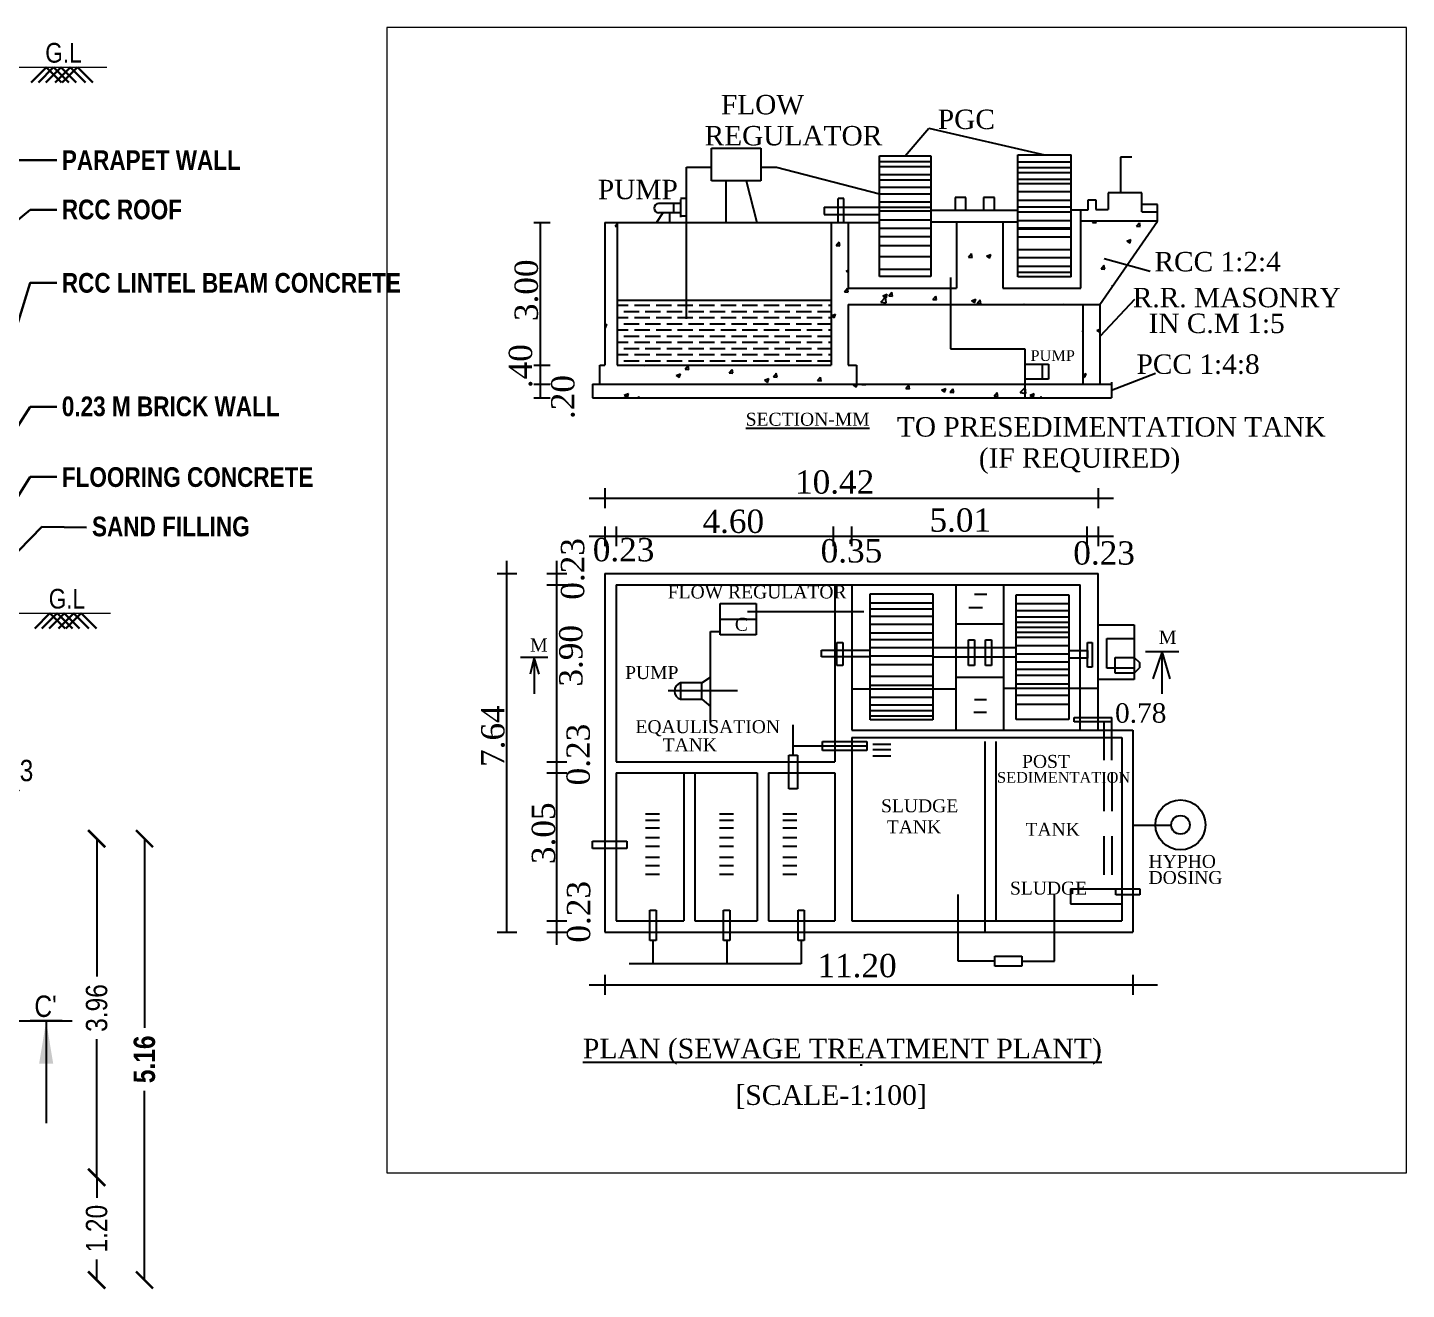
# Model space of a CAD drawing. Header units: metres. Extents: x -488 to 4759, y 38 to 2071.
# Drawn here: x 3027.85 to 3043.97, y 39.83 to 54.59 of the extents above; entities that cross this region are included whole.
import ezdxf
from ezdxf.lldxf.tags import DXFTag

# ---------------------------------------------------------------- set-up
doc = ezdxf.new("R2010")
doc.units = ezdxf.units.M
doc.header["$MEASUREMENT"] = 0
doc.layers.add('0 @ 1', color=7, linetype='Continuous')
doc.styles.add('1', font='times.ttf', dxfattribs={"height": 6})
doc.styles.add('2', font='swissc.ttf', dxfattribs={"height": 0.23})
doc.styles.add('CODE', font='swissc.ttf', dxfattribs={"height": 0.25})
doc.styles.add('sunahari', font='swisscb.ttf', dxfattribs={"height": 0.4})
tags = doc.linetypes.add('00$1$HIDDEN', pattern=[0.375, 0.25, -0.125]).pattern_tags.tags
tags[6:7] = [DXFTag(74, 4), DXFTag(75, 0), DXFTag(340, '0'), DXFTag(46, 1.0), DXFTag(50, 0.0), DXFTag(44, 0.0), DXFTag(45, 0.0)]
tags[4:5] = [DXFTag(74, 4), DXFTag(75, 0), DXFTag(340, '0'), DXFTag(46, 1.0), DXFTag(50, 0.0), DXFTag(44, 0.0), DXFTag(45, 0.0)]
doc.linetypes.add('ZIGZAG', pattern='A,0.0001,-0.2,[131,ltypeshp.shx,S=0.2,R=0,X=-0.2,Y=0],-0.4,[131,ltypeshp.shx,S=0.2,R=180,X=0.2,Y=0],-0.2', length=0.8001)
doc.dimstyles.new('OUTER', dxfattribs={"dimscale": 0, "dimtxt": 0.3, "dimasz": 0.18, "dimexe": 0.18, "dimexo": 0.0625, "dimgap": 0.09, "dimtad": 0, "dimzin": 0, "dimdsep": 46, "dimtxsty": 'CODE', "dimcen": 0.09, "dimse1": 1, "dimse2": 1, "dimclrd": 8, "dimclrt": 1, "dimadec": 0, "dimazin": 0, "dimtfac": 1, "dimtofl": 0, "dimtmove": 0, "dimatfit": 3, "dimfxl": 0, "dimtolj": 1, "dimtzin": 0, "dimarcsym": 0})

# ---------------------------------------------------------------- blocks, each defined once
blk = doc.blocks.new('_ArchTick')
at = {"const_width": 0.15}
blk.add_lwpolyline([(-0.5, -0.5), (0.5, 0.5)], dxfattribs=at)
blk = doc.blocks.new('*D325')
at = {"color": 0, "lineweight": -2}
blk.add_line((3027.422, 45.576), (3027.652, 45.576), dxfattribs=at)
at = {"layer": 'Defpoints', "color": 0, "lineweight": -2}
for p in [(3027.652, 45.576), (3027.422, 44.501), (3027.652, 44.492)]:
    blk.add_point(p, dxfattribs=at)
at = {"color": 0, "lineweight": -2, "xscale": 0.2, "yscale": 0.2, "zscale": 0.2, "rotation": 180}
blk.add_blockref('_ArchTick', (3027.422, 45.576), dxfattribs=at)
at = {"color": 0, "lineweight": -2, "xscale": 0.2, "yscale": 0.2, "zscale": 0.2}
blk.add_blockref('_ArchTick', (3027.652, 45.576), dxfattribs=at)
at = {"color": 0, "lineweight": -2, "insert": (3027.64, 45.898), "char_height": 0.25, "attachment_point": 5, "style": 'CODE'}
blk.add_mtext('\\A1;0.23', dxfattribs=at)
blk = doc.blocks.new('*D317')
at = {"color": 0, "lineweight": -2}
for p, q in [((3028.66, 45.103), (3028.66, 43.49)), ((3028.66, 41.143), (3028.66, 42.757))]:
    blk.add_line(p, q, dxfattribs=at)
at = {"layer": 'Defpoints', "color": 0, "lineweight": -2}
for p in [(3026.893, 45.103), (3026.893, 41.143), (3028.66, 41.143)]:
    blk.add_point(p, dxfattribs=at)
at = {"color": 0, "lineweight": -2, "xscale": 0.2, "yscale": 0.2, "zscale": 0.2}
for p, rotation in [((3028.66, 45.103), 90), ((3028.66, 41.143), 270)]:
    blk.add_blockref('_ArchTick', p, dxfattribs=dict(at, rotation=rotation))
at = {"color": 0, "lineweight": -2, "insert": (3028.66, 43.123), "char_height": 0.25, "attachment_point": 5, "rotation": 90, "style": 'CODE'}
blk.add_mtext('\\A1;3.96', dxfattribs=at)
blk = doc.blocks.new('*D316')
at = {"color": 0, "lineweight": -2}
for p, q in [((3028.66, 41.143), (3028.66, 40.903)), ((3028.66, 39.943), (3028.66, 40.184))]:
    blk.add_line(p, q, dxfattribs=at)
at = {"layer": 'Defpoints', "color": 0, "lineweight": -2}
for p in [(3026.893, 41.143), (3025.932, 39.943), (3028.66, 39.943)]:
    blk.add_point(p, dxfattribs=at)
at = {"color": 0, "lineweight": -2, "xscale": 0.2, "yscale": 0.2, "zscale": 0.2}
for p, rotation in [((3028.66, 41.143), 90), ((3028.66, 39.943), 270)]:
    blk.add_blockref('_ArchTick', p, dxfattribs=dict(at, rotation=rotation))
at = {"color": 0, "lineweight": -2, "insert": (3028.66, 40.543), "char_height": 0.25, "attachment_point": 5, "rotation": 90, "style": 'CODE'}
blk.add_mtext('\\A1;1.20', dxfattribs=at)
blk = doc.blocks.new('*D315')
at = {"color": 0, "lineweight": -2}
for p, q in [((3029.219, 45.103), (3029.219, 42.891)), ((3029.219, 39.943), (3029.219, 42.156))]:
    blk.add_line(p, q, dxfattribs=at)
at = {"layer": 'Defpoints', "color": 0, "lineweight": -2}
for p in [(3026.29, 45.103), (3026.29, 39.943), (3029.219, 39.943)]:
    blk.add_point(p, dxfattribs=at)
at = {"color": 0, "lineweight": -2, "xscale": 0.2, "yscale": 0.2, "zscale": 0.2}
for p, rotation in [((3029.219, 45.103), 90), ((3029.219, 39.943), 270)]:
    blk.add_blockref('_ArchTick', p, dxfattribs=dict(at, rotation=rotation))
at = {"color": 0, "lineweight": -2, "insert": (3029.219, 42.523), "char_height": 0.25, "attachment_point": 5, "rotation": 90, "style": 'CODE'}
blk.add_mtext('\\A1;{\\fSwis721 Cn BT|b1|i0|c0|p34;5.16}', dxfattribs=at)

msp = doc.modelspace()

# ---------------------------------------------------------------- linework, layer by layer
at = {"lineweight": 9}
for p, q in [((3012.24141, 54.12364), (3028.77956, 54.12364)), ((3011.04572, 47.74095), (3028.82024, 47.74095))]:
    msp.add_line(p, q, dxfattribs=at)
at = {"lineweight": 30, "ltscale": 0.8}
for p, q in [((3028.07343, 54.12364, 0.16795), (3027.89436, 53.9438, 0.16795)), ((3028.15674, 54.12364, 0.16795), (3027.97767, 53.9438, 0.16795)), ((3028.24353, 54.12364, 0.16795), (3028.06446, 53.9438, 0.16795)), ((3028.06996, 54.12364, 0.16795), (3028.24903, 53.9438, 0.16795)), ((3028.15674, 54.12364, 0.16795), (3028.33582, 53.9438, 0.16795)), ((3028.35367, 54.12364, 0.16795), (3028.17459, 53.9438, 0.16795)), ((3028.24006, 54.12364, 0.16795), (3028.41913, 53.9438, 0.16795)), ((3028.43698, 54.12364, 0.16795), (3028.25791, 53.9438, 0.16795)), ((3028.35019, 54.12364, 0.16795), (3028.52927, 53.9438, 0.16795)), ((3028.43698, 54.12364, 0.16795), (3028.61605, 53.9438, 0.16795)), ((3028.11391, 47.74095, 0.16795), (3027.93483, 47.56111, 0.16795)), ((3028.19722, 47.74095, 0.16795), (3028.01815, 47.56111, 0.16795)), ((3028.28401, 47.74095, 0.16795), (3028.10493, 47.56111, 0.16795)), ((3028.11043, 47.74095, 0.16795), (3028.28951, 47.56111, 0.16795)), ((3028.19722, 47.74095, 0.16795), (3028.37629, 47.56111, 0.16795)), ((3028.39414, 47.74095, 0.16795), (3028.21507, 47.56111, 0.16795)), ((3028.28053, 47.74095, 0.16795), (3028.45961, 47.56111, 0.16795)), ((3028.47746, 47.74095, 0.16795), (3028.29838, 47.56111, 0.16795)), ((3028.39067, 47.74095, 0.16795), (3028.56974, 47.56111, 0.16795)), ((3028.47746, 47.74095, 0.16795), (3028.65653, 47.56111, 0.16795))]:
    msp.add_line(p, q, dxfattribs=at)
for p, q in [((3038.11253, 53.08572), (3038.39026, 53.4091)), ((3038.39026, 53.4091), (3039.74276, 53.09709)), ((3035.84951, 53.17485), (3036.42421, 53.17485)), ((3035.84951, 52.79219), (3035.84951, 53.17485)), ((3036.42421, 53.17485), (3036.42421, 52.79219)), ((3037.81194, 53.08572), (3038.41313, 53.08572)), ((3037.81194, 51.6761), (3037.81194, 53.08572)), ((3038.41313, 53.08572), (3038.41313, 51.6761)), ((3039.43094, 53.09709), (3040.05458, 53.09709)), ((3039.43094, 51.67171), (3039.43094, 53.09709)), ((3040.05458, 51.67171), (3040.05458, 53.09709)), ((3035.55599, 51.17912), (3035.55599, 52.95427)), ((3035.55599, 52.95427), (3035.84951, 52.95427)), ((3036.42421, 52.95427), (3036.60857, 52.95427)), ((3036.60857, 52.95427), (3037.81194, 52.64151)), ((3037.81194, 53.02049), (3038.41313, 53.02049)), ((3037.81194, 52.96007), (3038.41313, 52.96007)), ((3039.43094, 53.01507), (3040.05458, 53.01507)), ((3039.43094, 52.95061), (3040.05458, 52.95061)), ((3039.43094, 52.89111), (3040.05458, 52.89111)), ((3036.42421, 52.79219), (3035.84951, 52.79219)), ((3036.01809, 52.79219), (3036.01809, 52.30808)), ((3036.25563, 52.79219), (3036.37823, 52.30808)), ((3037.81194, 52.8667), (3038.41313, 52.8667)), ((3037.81194, 52.80628), (3038.41313, 52.80628)), ((3039.43094, 52.81178), (3040.05458, 52.81178)), ((3039.43094, 52.7622), (3040.05458, 52.7622)), ((3035.55599, 52.58597), (3035.48677, 52.58597)), ((3035.48677, 52.57402), (3035.48677, 52.37078)), ((3037.33025, 52.30808), (3037.33025, 52.58906)), ((3037.39644, 52.58906), (3037.33025, 52.58906)), ((3037.39644, 52.30808), (3037.39644, 52.58906)), ((3037.81194, 52.7184), (3038.41313, 52.7184)), ((3037.81194, 52.64151), (3038.41313, 52.64151)), ((3038.82283, 52.59875), (3038.697, 52.59875)), ((3038.697, 52.59875), (3038.697, 52.44673)), ((3038.82283, 52.44673), (3038.82283, 52.59875)), ((3039.15628, 52.59875), (3039.03045, 52.59875)), ((3039.03045, 52.59875), (3039.03045, 52.44673)), ((3039.15628, 52.44673), (3039.15628, 52.59875)), ((3039.43094, 52.66799), (3040.05458, 52.66799)), ((3039.43094, 52.56882), (3040.05458, 52.56882)), ((3040.25459, 52.45364), (3040.25459, 52.5727)), ((3040.25459, 52.5727), (3040.34201, 52.5727)), ((3040.34201, 52.5727), (3040.34201, 52.45761)), ((3040.88056, 52.65229), (3040.48692, 52.65229)), ((3040.48692, 52.65229), (3040.48692, 52.45761)), ((3040.88056, 52.4305), (3040.88056, 52.65229)), ((3035.27806, 52.42065), (3035.20645, 52.30808)), ((3035.48677, 52.52814), (3035.23052, 52.52814)), ((3035.48677, 52.42065), (3035.23052, 52.42065)), ((3035.35865, 52.42065), (3035.35865, 52.30808)), ((3035.40348, 52.52814), (3035.40348, 52.42065)), ((3037.16646, 52.48624), (3037.81194, 52.48624)), ((3037.16646, 52.48624), (3037.16646, 52.39901)), ((3037.81194, 52.54849), (3038.41313, 52.54849)), ((3037.81194, 52.48772), (3038.41313, 52.48772)), ((3037.81194, 52.44474), (3038.41313, 52.44474)), ((3039.43094, 52.44673), (3038.41313, 52.44673)), ((3039.43094, 52.48949), (3040.05458, 52.48949)), ((3039.43094, 52.42999), (3040.05458, 52.42999)), ((3040.05458, 52.45364), (3040.25459, 52.45364)), ((3040.16624, 51.53919), (3040.16624, 52.45364)), ((3040.34201, 52.45761), (3040.48692, 52.45761)), ((3041.06277, 52.51708), (3040.88056, 52.51708)), ((3040.88056, 52.4305), (3041.06277, 52.4305)), ((3041.06277, 52.32254), (3041.06277, 52.51708)), ((3033.7702, 52.30808), (3033.96388, 52.30808)), ((3033.84366, 52.30808), (3033.84366, 50.25615)), ((3034.6019, 52.30808), (3037.81194, 52.30808)), ((3034.6019, 52.30808), (3034.6019, 50.63803)), ((3034.72324, 52.26331), (3034.74743, 52.2612)), ((3034.72348, 52.26333), (3034.74743, 52.29186)), ((3034.74743, 52.30808), (3034.74743, 50.63803)), ((3035.48677, 52.38273), (3035.55599, 52.38273)), ((3037.16646, 52.39901), (3037.81194, 52.39901)), ((3037.24991, 52.30808), (3037.24991, 50.63803)), ((3037.44829, 52.30808), (3037.44829, 51.53919)), ((3037.81194, 52.33942), (3038.41313, 52.33942)), ((3037.81194, 52.24055), (3038.41313, 52.24055)), ((3038.41313, 52.31604), (3039.43094, 52.31604)), ((3038.71549, 52.31604), (3038.71549, 51.53919)), ((3039.25431, 52.31604), (3039.25431, 51.53919)), ((3039.43094, 52.33082), (3040.05458, 52.33082)), ((3039.43094, 52.24341), (3040.05458, 52.24341)), ((3041.06277, 52.32254), (3040.16624, 52.32254)), ((3040.30369, 52.30789), (3040.34672, 52.30412)), ((3040.30395, 52.30791), (3040.31623, 52.32254)), ((3040.34691, 52.30334), (3040.34337, 52.32254)), ((3040.39068, 51.34686), (3041.06277, 52.32254)), ((3040.82009, 52.26271), (3040.86312, 52.25895)), ((3040.82035, 52.26273), (3040.85506, 52.30409)), ((3040.86331, 52.25816), (3040.85498, 52.30329)), ((3037.30547, 52.03744), (3037.34018, 52.0788)), ((3037.34844, 52.03289), (3037.34011, 52.07802)), ((3037.81194, 52.14169), (3038.41313, 52.14169)), ((3039.43094, 52.23166), (3040.05458, 52.23166)), ((3039.43094, 52.14003), (3040.05458, 52.14003)), ((3040.70359, 52.08746), (3040.7394, 52.0633)), ((3040.70365, 52.08751), (3040.75406, 52.10686)), ((3040.73943, 52.06335), (3040.75403, 52.10686)), ((3037.30521, 52.03742), (3037.34825, 52.03365)), ((3037.81194, 52.03733), (3038.41313, 52.03733)), ((3038.85466, 51.9019), (3038.88937, 51.94326)), ((3038.89762, 51.89734), (3038.8893, 51.94247)), ((3039.06406, 51.91296), (3039.11447, 51.93231)), ((3039.09984, 51.88881), (3039.11444, 51.93231)), ((3039.43094, 51.99212), (3040.05458, 51.99212)), ((3037.81194, 51.911), (3038.41313, 51.911)), ((3037.81194, 51.76271), (3038.41313, 51.76271)), ((3038.8544, 51.90188), (3038.89743, 51.89812)), ((3039.064, 51.91291), (3039.09981, 51.88875)), ((3039.43094, 51.89787), (3040.05458, 51.89787)), ((3039.43094, 51.79649), (3040.05458, 51.79649)), ((3040.40358, 51.76635), (3040.44662, 51.76258)), ((3040.40385, 51.76636), (3040.43856, 51.80773)), ((3040.4468, 51.76179), (3040.43848, 51.80692)), ((3040.43931, 51.88693), (3040.97863, 51.73945)), ((3037.42441, 51.73836), (3037.44829, 51.72225)), ((3037.42447, 51.73842), (3037.44829, 51.74756)), ((3038.41313, 51.6761), (3037.81194, 51.6761)), ((3038.64349, 51.66267), (3038.64349, 50.82972)), ((3039.43094, 51.72493), (3040.05458, 51.72493)), ((3040.05458, 51.67171), (3039.43094, 51.67171)), ((3037.40511, 51.49587), (3037.44814, 51.49211)), ((3037.40536, 51.49589), (3037.44007, 51.53726)), ((3037.44833, 51.49134), (3037.44, 51.53647)), ((3037.44829, 51.53919), (3038.71549, 51.53919)), ((3037.8272, 51.3772), (3037.88328, 51.43564)), ((3037.85415, 51.4485), (3037.88997, 51.42434)), ((3037.85422, 51.44855), (3037.90463, 51.4679)), ((3037.89126, 51.36718), (3037.88331, 51.43555)), ((3037.89, 51.42439), (3037.90459, 51.4679)), ((3037.9215, 51.4507), (3037.96454, 51.44693)), ((3037.92176, 51.45071), (3037.95647, 51.49208)), ((3037.96472, 51.44616), (3037.9564, 51.49129)), ((3038.43816, 51.40553), (3038.47287, 51.4469)), ((3038.48112, 51.40098), (3038.47279, 51.44611)), ((3039.25431, 51.53919), (3040.16624, 51.53919)), ((3040.52841, 51.56538), (3040.53715, 51.55949)), ((3040.52848, 51.56544), (3040.54583, 51.57209)), ((3034.74743, 51.3986), (3037.24991, 51.3986)), ((3034.87638, 51.33491), (3034.74743, 51.33491)), ((3035.12837, 51.33491), (3034.94838, 51.33491)), ((3035.38035, 51.33491), (3035.20036, 51.33491)), ((3035.63234, 51.33491), (3035.45235, 51.33491)), ((3035.88432, 51.33491), (3035.70433, 51.33491)), ((3036.13631, 51.33491), (3035.95632, 51.33491)), ((3036.38829, 51.33491), (3036.2083, 51.33491)), ((3036.64027, 51.33491), (3036.46029, 51.33491)), ((3036.89226, 51.33491), (3036.71227, 51.33491)), ((3037.14424, 51.33491), (3036.96425, 51.33491)), ((3037.24991, 51.33491), (3037.21624, 51.33491)), ((3037.44829, 51.34686), (3040.39068, 51.34686)), ((3037.44829, 51.34686), (3037.44829, 50.63803)), ((3037.8273, 51.37689), (3037.89133, 51.36696)), ((3038.4379, 51.40552), (3038.48093, 51.40175)), ((3038.88882, 51.39084), (3038.92463, 51.36668)), ((3038.88889, 51.39089), (3038.9393, 51.41024)), ((3038.92466, 51.36673), (3038.93926, 51.41024)), ((3038.95429, 51.36034), (3038.99733, 51.35657)), ((3038.95455, 51.36036), (3038.98926, 51.40172)), ((3038.99751, 51.3558), (3038.98919, 51.40092)), ((3039.49753, 51.34686), (3039.50566, 51.35654)), ((3039.50722, 51.34686), (3039.50558, 51.35574)), ((3039.95907, 51.34686), (3039.97397, 51.35258)), ((3039.97201, 51.34686), (3039.97393, 51.35258)), ((3040.19277, 51.34686), (3040.19277, 50.41504)), ((3040.39068, 51.34686), (3040.39068, 50.41504)), ((3034.6019, 51.10977), (3034.62544, 51.1188)), ((3034.61081, 51.07529), (3034.62541, 51.1188)), ((3034.75039, 51.26292), (3034.74743, 51.26292)), ((3034.87638, 51.19092), (3034.74743, 51.19092)), ((3034.75039, 51.11892), (3034.74743, 51.11892)), ((3035.00238, 51.26292), (3034.82239, 51.26292)), ((3035.00238, 51.11892), (3034.82239, 51.11892)), ((3035.12837, 51.19092), (3034.94838, 51.19092)), ((3035.25436, 51.26292), (3035.07437, 51.26292)), ((3035.25436, 51.11892), (3035.07437, 51.11892)), ((3035.38035, 51.19092), (3035.20036, 51.19092)), ((3035.50635, 51.26292), (3035.32636, 51.26292)), ((3035.50635, 51.11892), (3035.32636, 51.11892)), ((3035.63234, 51.19092), (3035.45235, 51.19092)), ((3035.75833, 51.26292), (3035.57834, 51.26292)), ((3035.75833, 51.11892), (3035.57834, 51.11892)), ((3035.88432, 51.19092), (3035.70433, 51.19092)), ((3036.01031, 51.26292), (3035.83033, 51.26292)), ((3036.01031, 51.11892), (3035.83033, 51.11892)), ((3036.13631, 51.19092), (3035.95632, 51.19092)), ((3036.2623, 51.26292), (3036.08231, 51.26292)), ((3036.2623, 51.11892), (3036.08231, 51.11892)), ((3036.38829, 51.19092), (3036.2083, 51.19092)), ((3036.51428, 51.26292), (3036.33429, 51.26292)), ((3036.51428, 51.11892), (3036.33429, 51.11892)), ((3036.64027, 51.19092), (3036.46029, 51.19092)), ((3036.76627, 51.26292), (3036.58628, 51.26292)), ((3036.76627, 51.11892), (3036.58628, 51.11892)), ((3036.89226, 51.19092), (3036.71227, 51.19092)), ((3037.01825, 51.26292), (3036.83826, 51.26292)), ((3037.01825, 51.11892), (3036.83826, 51.11892)), ((3037.14424, 51.19092), (3036.96425, 51.19092)), ((3037.24991, 51.26292), (3037.09025, 51.26292)), ((3037.24991, 51.11892), (3037.09025, 51.11892)), ((3037.24991, 51.19092), (3037.21624, 51.19092)), ((3037.24991, 51.21658), (3037.29971, 51.23569)), ((3037.24991, 51.21583), (3037.28504, 51.19213)), ((3037.28507, 51.19218), (3037.29967, 51.23569)), ((3034.6019, 51.08124), (3034.61079, 51.07524)), ((3034.87638, 51.04693), (3034.74743, 51.04693)), ((3034.75039, 50.97493), (3034.74743, 50.97493)), ((3035.00238, 50.97493), (3034.82239, 50.97493)), ((3035.12837, 51.04693), (3034.94838, 51.04693)), ((3035.25436, 50.97493), (3035.07437, 50.97493)), ((3035.38035, 51.04693), (3035.20036, 51.04693)), ((3035.50635, 50.97493), (3035.32636, 50.97493)), ((3035.63234, 51.04693), (3035.45235, 51.04693)), ((3035.75833, 50.97493), (3035.57834, 50.97493)), ((3035.88432, 51.04693), (3035.70433, 51.04693)), ((3036.01031, 50.97493), (3035.83033, 50.97493)), ((3036.13631, 51.04693), (3035.95632, 51.04693)), ((3036.2623, 50.97493), (3036.08231, 50.97493)), ((3036.38829, 51.04693), (3036.2083, 51.04693)), ((3036.51428, 50.97493), (3036.33429, 50.97493)), ((3036.64027, 51.04693), (3036.46029, 51.04693)), ((3036.76627, 50.97493), (3036.58628, 50.97493)), ((3036.89226, 51.04693), (3036.71227, 51.04693)), ((3037.01825, 50.97493), (3036.83826, 50.97493)), ((3037.14424, 51.04693), (3036.96425, 51.04693)), ((3037.24991, 50.97493), (3037.09025, 50.97493)), ((3037.24991, 51.04693), (3037.21624, 51.04693)), ((3040.19636, 51.00968), (3040.19277, 51.04056)), ((3040.19277, 51.01002), (3040.19643, 51.00946)), ((3040.35324, 51.04331), (3040.38905, 51.01915)), ((3040.35331, 51.04336), (3040.39068, 51.0577)), ((3040.38908, 51.0192), (3040.39068, 51.02397)), ((3034.87638, 50.90294), (3034.74743, 50.90294)), ((3034.75039, 50.83094), (3034.74743, 50.83094)), ((3035.00238, 50.83094), (3034.82239, 50.83094)), ((3035.12837, 50.90294), (3034.94838, 50.90294)), ((3035.25436, 50.83094), (3035.07437, 50.83094)), ((3035.38035, 50.90294), (3035.20036, 50.90294)), ((3035.50635, 50.83094), (3035.32636, 50.83094)), ((3035.63234, 50.90294), (3035.45235, 50.90294)), ((3035.75833, 50.83094), (3035.57834, 50.83094)), ((3035.88432, 50.90294), (3035.70433, 50.90294)), ((3036.01031, 50.83094), (3035.83033, 50.83094)), ((3036.13631, 50.90294), (3035.95632, 50.90294)), ((3036.2623, 50.83094), (3036.08231, 50.83094)), ((3036.38829, 50.90294), (3036.2083, 50.90294)), ((3036.51428, 50.83094), (3036.33429, 50.83094)), ((3036.64027, 50.90294), (3036.46029, 50.90294)), ((3036.76627, 50.83094), (3036.58628, 50.83094)), ((3036.89226, 50.90294), (3036.71227, 50.90294)), ((3037.01825, 50.83094), (3036.83826, 50.83094)), ((3037.14424, 50.90294), (3036.96425, 50.90294)), ((3037.24991, 50.83094), (3037.09025, 50.83094)), ((3037.24991, 50.90294), (3037.21624, 50.90294)), ((3038.64349, 50.82972), (3039.51461, 50.82972)), ((3039.51461, 50.82972), (3039.51461, 50.25615)), ((3033.7702, 50.63803), (3033.96388, 50.63803)), ((3034.54448, 50.41504), (3034.54448, 50.63803)), ((3034.54448, 50.63803), (3034.6019, 50.63803)), ((3034.87638, 50.75895), (3034.74743, 50.75895)), ((3034.75039, 50.68695), (3034.74743, 50.68695)), ((3034.74743, 50.63803), (3037.24991, 50.63803)), ((3035.00238, 50.68695), (3034.82239, 50.68695)), ((3035.12837, 50.75895), (3034.94838, 50.75895)), ((3035.03036, 50.63803), (3035.06596, 50.63491)), ((3035.06614, 50.63416), (3035.06542, 50.63803)), ((3035.25436, 50.68695), (3035.07437, 50.68695)), ((3035.38035, 50.75895), (3035.20036, 50.75895)), ((3035.50635, 50.68695), (3035.32636, 50.68695)), ((3035.63234, 50.75895), (3035.45235, 50.75895)), ((3035.53957, 50.59352), (3035.57428, 50.63488)), ((3035.58253, 50.58898), (3035.57421, 50.63411)), ((3035.75833, 50.68695), (3035.57834, 50.68695)), ((3035.88432, 50.75895), (3035.70433, 50.75895)), ((3036.01031, 50.68695), (3035.83033, 50.68695)), ((3036.13631, 50.75895), (3035.95632, 50.75895)), ((3036.2623, 50.68695), (3036.08231, 50.68695)), ((3036.38829, 50.75895), (3036.2083, 50.75895)), ((3036.51428, 50.68695), (3036.33429, 50.68695)), ((3036.64027, 50.75895), (3036.46029, 50.75895)), ((3036.76627, 50.68695), (3036.58628, 50.68695)), ((3036.89226, 50.75895), (3036.71227, 50.75895)), ((3037.01825, 50.68695), (3036.83826, 50.68695)), ((3037.14424, 50.75895), (3036.96425, 50.75895)), ((3037.24991, 50.68695), (3037.09025, 50.68695)), ((3037.24991, 50.75895), (3037.21624, 50.75895)), ((3037.44829, 50.63803), (3037.54487, 50.63803)), ((3037.54487, 50.63803), (3037.54487, 50.41504)), ((3039.51461, 50.64993), (3039.78993, 50.64993)), ((3039.71354, 50.64993), (3039.71354, 50.47624)), ((3039.78993, 50.64993), (3039.78993, 50.47624)), ((3035.43447, 50.51967), (3035.47028, 50.49551)), ((3035.43453, 50.51972), (3035.48494, 50.53907)), ((3035.47031, 50.49556), (3035.4849, 50.53907)), ((3035.53932, 50.5935), (3035.58235, 50.58974)), ((3036.05571, 50.54832), (3036.09875, 50.54456)), ((3036.05597, 50.54834), (3036.09067, 50.5897)), ((3036.09893, 50.5438), (3036.0906, 50.58893)), ((3036.4692, 50.46206), (3036.51961, 50.48141)), ((3036.50497, 50.4379), (3036.51957, 50.48141)), ((3036.57211, 50.50314), (3036.61514, 50.49938)), ((3036.57236, 50.50316), (3036.60707, 50.54452)), ((3036.61532, 50.49862), (3036.607, 50.54375)), ((3037.08876, 50.45798), (3037.12347, 50.49935)), ((3037.13171, 50.45343), (3037.12339, 50.49856)), ((3039.78993, 50.47624), (3039.51461, 50.47624)), ((3040.19277, 50.5269), (3040.22854, 50.54063)), ((3040.19277, 50.51131), (3040.21387, 50.49708)), ((3040.2139, 50.49713), (3040.2285, 50.54064)), ((3033.7702, 50.41504), (3033.96388, 50.41504)), ((3034.45742, 50.41504), (3040.52693, 50.41504)), ((3034.45742, 50.41504), (3034.45742, 50.25615)), ((3034.82961, 50.28751), (3034.88002, 50.30686)), ((3034.86538, 50.26335), (3034.87998, 50.30686)), ((3036.46913, 50.46201), (3036.50495, 50.43785)), ((3037.0885, 50.45796), (3037.13154, 50.4542)), ((3037.5038, 50.40435), (3037.53961, 50.38019)), ((3037.50387, 50.4044), (3037.5316, 50.41504)), ((3037.5316, 50.41504), (3037.54487, 50.42014)), ((3037.53964, 50.38024), (3037.55132, 50.41504)), ((3037.6049, 50.41279), (3037.64793, 50.40902)), ((3037.60516, 50.4128), (3037.60703, 50.41504)), ((3037.64811, 50.40825), (3037.64686, 50.41504)), ((3038.12129, 50.36761), (3038.16433, 50.36384)), ((3038.12155, 50.36762), (3038.15626, 50.40899)), ((3038.1645, 50.36307), (3038.15618, 50.4082)), ((3038.53847, 50.34669), (3038.57428, 50.32253)), ((3038.53854, 50.34673), (3038.58895, 50.36609)), ((3038.57431, 50.32258), (3038.58891, 50.36609)), ((3038.63769, 50.32243), (3038.68072, 50.31866)), ((3038.63795, 50.32245), (3038.67266, 50.36381)), ((3038.6809, 50.31789), (3038.67257, 50.36302)), ((3039.15435, 50.27727), (3039.18905, 50.31863)), ((3039.19729, 50.27271), (3039.18897, 50.31783)), ((3039.45938, 50.31837), (3039.51546, 50.37682)), ((3039.45948, 50.31807), (3039.52351, 50.30814)), ((3039.52344, 50.30836), (3039.51549, 50.37673)), ((3039.57321, 50.28907), (3039.62362, 50.30843)), ((3039.60898, 50.26492), (3039.62358, 50.30843)), ((3040.52693, 50.43842), (3040.52693, 50.25615)), ((3033.7702, 50.25615), (3033.96388, 50.25615)), ((3034.45742, 50.25615), (3040.52693, 50.25615)), ((3034.82954, 50.28746), (3034.86536, 50.2633)), ((3034.98615, 50.25615), (3035.00072, 50.27133)), ((3035.00251, 50.25615), (3035.00075, 50.27125)), ((3039.15408, 50.27725), (3039.19712, 50.27348)), ((3039.57314, 50.28903), (3039.60895, 50.26487)), ((3039.69094, 50.25615), (3039.70545, 50.27345)), ((3039.70841, 50.25615), (3039.70536, 50.27265)), ((3040.28239, 50.25615), (3040.28383, 50.25765)), ((3040.28402, 50.25615), (3040.28386, 50.25756)), ((3034.6019, 49.19894), (3034.6019, 48.96794)), ((3040.36885, 49.19894), (3040.36885, 48.96794)), ((3034.6019, 48.75403), (3034.6019, 48.52303)), ((3034.73229, 48.75403), (3034.73229, 48.52303)), ((3037.26996, 48.75403), (3037.26996, 48.52303)), ((3037.48538, 48.75403), (3037.48538, 48.52303)), ((3040.23847, 48.75403), (3040.23847, 48.52303)), ((3040.36885, 48.75403), (3040.36885, 48.52303)), ((3033.45731, 44.01012), (3033.45731, 48.35099)), ((3033.34181, 48.20241), (3033.57281, 48.20241)), ((3033.92462, 48.20241), (3034.15562, 48.20241)), ((3033.92462, 48.07202), (3034.15562, 48.07202)), ((3034.6019, 48.20241), (3034.6019, 44.01012)), ((3034.6019, 48.20241), (3040.36885, 48.20241)), ((3034.73229, 48.07202), (3040.15948, 48.07202)), ((3034.73229, 48.07202), (3034.73229, 46.00123)), ((3037.29105, 48.07202), (3037.29105, 46.00123)), ((3037.49033, 48.07202), (3037.49033, 46.37057)), ((3038.70941, 46.37057), (3038.70941, 48.07202)), ((3039.26785, 46.37057), (3039.26785, 48.07202)), ((3040.15948, 46.37057), (3040.15948, 48.07202)), ((3040.36885, 46.37057), (3040.36885, 48.20241)), ((3037.70357, 46.49184), (3037.70357, 47.96471)), ((3037.70357, 47.96471), (3038.4382, 47.96471)), ((3038.4382, 47.96471), (3038.4382, 46.49184)), ((3038.9242, 47.96098), (3039.06739, 47.96098)), ((3039.41104, 47.95383), (3040.02676, 47.95383)), ((3039.41104, 46.49506), (3039.41104, 47.95383)), ((3040.02676, 47.95383), (3040.02676, 46.49506)), ((3035.9486, 47.85389), (3036.3728, 47.85389)), ((3035.9486, 47.48704), (3035.9486, 47.85389)), ((3036.26893, 47.76066), (3037.63096, 47.76066)), ((3036.3728, 47.85389), (3036.3728, 47.48704)), ((3037.70357, 47.86077), (3038.4382, 47.86077)), ((3037.70357, 47.78934), (3038.4382, 47.78934)), ((3038.85976, 47.80366), (3039.01727, 47.80366)), ((3039.41104, 47.8534), (3040.02676, 47.8534)), ((3039.41104, 47.77222), (3040.02676, 47.77222)), ((3035.9486, 47.67046), (3036.3728, 47.67046)), ((3037.70357, 47.70362), (3038.4382, 47.70362)), ((3037.70357, 47.61077), (3038.4382, 47.61077)), ((3039.26785, 47.61059), (3038.70941, 47.61059)), ((3039.41104, 47.69634), (3040.02676, 47.69634)), ((3039.41104, 47.63352), (3040.02676, 47.63352)), ((3039.41104, 47.57593), (3040.02676, 47.57593)), ((3040.36885, 47.6043), (3040.79033, 47.6043)), ((3040.79033, 47.6043), (3040.79033, 46.96198)), ((3035.83771, 47.52454), (3035.9486, 47.52454)), ((3035.83771, 46.45882), (3035.83771, 47.52454)), ((3036.3728, 47.48704), (3035.9486, 47.48704)), ((3037.70357, 47.51077), (3038.4382, 47.51077)), ((3037.70357, 47.4322), (3038.4382, 47.4322)), ((3038.85548, 47.42904), (3038.92399, 47.42904)), ((3038.85548, 47.12653), (3038.85548, 47.42904)), ((3038.92399, 47.42904), (3038.92399, 47.12653)), ((3039.05379, 47.42904), (3039.1223, 47.42904)), ((3039.05379, 47.12653), (3039.05379, 47.42904)), ((3039.1223, 47.42904), (3039.1223, 47.12653)), ((3039.41104, 47.51782), (3040.02676, 47.51782)), ((3039.41104, 47.45761), (3040.02676, 47.45761)), ((3040.47187, 47.44493), (3040.79033, 47.44493)), ((3040.47187, 47.09815), (3040.47187, 47.44493)), ((3037.1353, 47.30581), (3037.70357, 47.30581)), ((3037.1353, 47.22828), (3037.1353, 47.30581)), ((3037.3148, 47.39739), (3037.38317, 47.39739)), ((3037.3148, 47.1263), (3037.3148, 47.39739)), ((3037.38317, 47.39739), (3037.38317, 47.1263)), ((3037.70357, 47.33934), (3038.4382, 47.33934)), ((3039.41104, 47.33352), (3038.4382, 47.33352)), ((3039.41104, 47.36129), (3040.02676, 47.36129)), ((3039.41104, 47.26497), (3040.02676, 47.26497)), ((3040.02676, 47.30275), (3040.24675, 47.30275)), ((3040.24491, 47.39704), (3040.30076, 47.39704)), ((3040.24491, 47.10696), (3040.24491, 47.39704)), ((3040.24675, 47.30275), (3040.24675, 47.2128)), ((3040.30076, 47.39704), (3040.30076, 47.10696)), ((3040.92423, 47.28964), (3041.31316, 47.28964)), ((3041.11498, 47.28964), (3041.11498, 46.79608)), ((3033.93674, 47.21999), (3033.61705, 47.21999)), ((3033.77689, 47.21999), (3033.77689, 46.79608)), ((3037.70357, 47.22828), (3037.1353, 47.22828)), ((3037.38317, 47.1263), (3037.3148, 47.1263)), ((3037.70357, 47.23934), (3038.4382, 47.23934)), ((3037.70357, 47.13997), (3038.4382, 47.13997)), ((3038.4382, 47.22828), (3039.41104, 47.22828)), ((3038.92399, 47.12653), (3038.85548, 47.12653)), ((3039.1223, 47.12653), (3039.05379, 47.12653)), ((3039.41104, 47.16864), (3040.02676, 47.16864)), ((3039.41104, 47.08469), (3040.02676, 47.08469)), ((3040.24675, 47.2128), (3040.02676, 47.2128)), ((3040.30076, 47.10696), (3040.24491, 47.10696)), ((3040.79033, 47.09815), (3040.47187, 47.09815)), ((3040.5704, 47.21999), (3040.79033, 47.21999)), ((3040.5704, 47.03616), (3040.5704, 47.21999)), ((3040.79033, 47.21999), (3040.85269, 47.16075)), ((3040.79033, 47.03616), (3040.85269, 47.10147)), ((3040.85269, 47.16075), (3040.85269, 47.10147)), ((3035.73519, 46.92493), (3035.48624, 46.92493)), ((3035.48624, 46.92493), (3035.48624, 46.73258)), ((3035.73519, 46.92493), (3035.83771, 46.99168)), ((3035.73519, 46.73258), (3035.73519, 46.92493)), ((3037.70357, 47.00152), (3038.4382, 47.00152)), ((3038.70941, 46.99058), (3039.26785, 46.99058)), ((3039.41104, 47.01627), (3040.02676, 47.01627)), ((3040.79033, 46.96198), (3040.36885, 46.96198)), ((3040.79033, 47.03616), (3040.5704, 47.03616)), ((3035.34063, 46.83579), (3036.15323, 46.83579)), ((3037.49033, 46.85627), (3038.70941, 46.85627)), ((3037.70357, 46.89564), (3038.4382, 46.89564)), ((3037.70357, 46.75719), (3038.4382, 46.75719)), ((3039.26785, 46.86167), (3040.36885, 46.86167)), ((3039.41104, 46.91318), (3040.02676, 46.91318)), ((3039.41104, 46.78124), (3040.02676, 46.78124)), ((3035.48624, 46.73258), (3035.73519, 46.73258)), ((3035.73519, 46.73258), (3035.83771, 46.64752)), ((3037.70357, 46.66761), (3038.4382, 46.66761)), ((3037.70357, 46.60245), (3038.4382, 46.60245)), ((3038.92288, 46.72824), (3039.06397, 46.72824)), ((3039.41104, 46.67569), (3040.02676, 46.67569)), ((3036.80328, 46.07808), (3036.80328, 46.43545)), ((3037.70357, 46.5373), (3038.4382, 46.5373)), ((3038.4382, 46.49184), (3037.70357, 46.49184)), ((3038.91765, 46.5821), (3039.06397, 46.5821)), ((3040.02676, 46.49506), (3039.41104, 46.49506)), ((3040.0897, 46.52053), (3040.5308, 46.52053)), ((3040.0897, 46.46925), (3040.0897, 46.52053)), ((3040.5308, 46.46925), (3040.0897, 46.46925)), ((3040.43828, 46.46925), (3040.43828, 46.01932)), ((3040.5308, 46.01932), (3040.5308, 46.52053)), ((3037.49033, 46.37057), (3040.77705, 46.37057)), ((3037.49033, 46.2871), (3037.49033, 44.14051)), ((3037.49033, 46.2871), (3040.64666, 46.2871)), ((3040.64666, 46.2871), (3040.64666, 44.14051)), ((3040.77705, 46.37057), (3040.77705, 44.01012)), ((3036.80328, 46.18773), (3037.6651, 46.18773)), ((3037.14676, 46.24075), (3037.6651, 46.24075)), ((3037.14676, 46.13472), (3037.14676, 46.24075)), ((3037.6651, 46.13472), (3037.14676, 46.13472)), ((3037.6651, 46.24075), (3037.6651, 46.13472)), ((3037.73424, 46.20743), (3037.9469, 46.20743)), ((3037.73424, 46.14623), (3037.9469, 46.14623)), ((3039.04364, 46.24018), (3039.04364, 44.01012)), ((3039.17402, 46.24018), (3039.17402, 44.14051)), ((3033.92462, 46.00123), (3034.15562, 46.00123)), ((3034.73229, 46.00123), (3037.29105, 46.00123)), ((3036.75332, 46.07808), (3036.85324, 46.07808)), ((3036.75332, 45.68512), (3036.75332, 46.07808)), ((3036.85324, 46.07808), (3036.85324, 45.68512)), ((3037.73424, 46.07063), (3037.9469, 46.07063)), ((3033.92462, 45.87084), (3034.15562, 45.87084)), ((3034.73229, 45.87084), (3034.73229, 44.14051)), ((3034.73229, 45.87084), (3036.38418, 45.87084)), ((3035.52352, 45.87084), (3035.52352, 44.14051)), ((3035.65391, 45.87084), (3035.65391, 44.14051)), ((3036.38418, 45.87084), (3036.38418, 44.14051)), ((3036.51456, 45.87084), (3036.51456, 44.14051)), ((3036.51456, 45.87084), (3037.29105, 45.87084)), ((3037.29105, 45.87084), (3037.29105, 44.14051)), ((3040.43828, 45.87591), (3040.43828, 45.42597)), ((3040.5308, 45.87591), (3040.5308, 45.42597)), ((3036.85324, 45.68512), (3036.75332, 45.68512)), ((3035.07802, 45.39146), (3035.24087, 45.39146)), ((3035.07802, 45.31991), (3035.24087, 45.31991)), ((3035.94282, 45.39146), (3036.10567, 45.39146)), ((3035.94282, 45.31991), (3036.10567, 45.31991)), ((3036.68292, 45.39146), (3036.84577, 45.39146)), ((3036.68292, 45.31991), (3036.84577, 45.31991)), ((3035.07802, 45.22791), (3035.24087, 45.22791)), ((3035.94282, 45.22791), (3036.10567, 45.22791)), ((3036.68292, 45.22791), (3036.84577, 45.22791)), ((3040.77705, 45.26222), (3041.22436, 45.26222)), ((3034.45757, 45.07499), (3034.85728, 45.07499)), ((3034.45757, 44.98797), (3034.45757, 45.07499)), ((3034.85728, 44.98797), (3034.45757, 44.98797)), ((3034.85728, 45.07499), (3034.85728, 44.98797)), ((3035.07802, 45.11547), (3035.24087, 45.11547)), ((3035.07802, 45.01325), (3035.24087, 45.01325)), ((3035.94282, 45.11547), (3036.10567, 45.11547)), ((3035.94282, 45.01325), (3036.10567, 45.01325)), ((3036.68292, 45.11547), (3036.84577, 45.11547)), ((3036.68292, 45.01325), (3036.84577, 45.01325)), ((3040.43828, 45.13081), (3040.43828, 44.68088)), ((3040.5308, 45.13081), (3040.5308, 44.68088)), ((3035.07802, 44.88547), (3035.24087, 44.88547)), ((3035.94282, 44.88547), (3036.10567, 44.88547)), ((3036.68292, 44.88547), (3036.84577, 44.88547)), ((3035.07802, 44.78836), (3035.24087, 44.78836)), ((3035.07802, 44.68615), (3035.24087, 44.68615)), ((3035.94282, 44.78836), (3036.10567, 44.78836)), ((3035.94282, 44.68615), (3036.10567, 44.68615)), ((3036.68292, 44.78836), (3036.84577, 44.78836)), ((3036.68292, 44.68615), (3036.84577, 44.68615)), ((3040.04661, 44.51527), (3040.85571, 44.51527)), ((3040.04661, 44.51527), (3040.04661, 44.34203)), ((3040.57579, 44.44457), (3040.57579, 44.51527)), ((3040.85571, 44.51527), (3040.85571, 44.44457)), ((3038.73162, 43.66922), (3038.73162, 44.45197)), ((3039.85956, 43.66922), (3039.85956, 44.45197)), ((3040.04661, 44.34203), (3040.64666, 44.34203)), ((3040.85571, 44.44457), (3040.57579, 44.44457)), ((3035.12707, 44.26528), (3035.20006, 44.26528)), ((3035.12707, 43.91291), (3035.12707, 44.26528)), ((3035.20006, 44.26528), (3035.20006, 43.91291)), ((3035.99082, 44.26528), (3036.06381, 44.26528)), ((3035.99082, 43.91291), (3035.99082, 44.26528)), ((3036.06381, 44.26528), (3036.06381, 43.91291)), ((3036.86065, 44.26528), (3036.93364, 44.26528)), ((3036.86065, 43.91291), (3036.86065, 44.26528)), ((3036.93364, 44.26528), (3036.93364, 43.91291)), ((3033.92462, 44.14051), (3034.15562, 44.14051)), ((3034.73229, 44.14051), (3035.52352, 44.14051)), ((3035.65391, 44.14051), (3036.38418, 44.14051)), ((3036.51456, 44.14051), (3037.29105, 44.14051)), ((3037.49033, 44.14051), (3040.64666, 44.14051)), ((3033.34181, 44.01012), (3033.57281, 44.01012)), ((3033.92462, 44.01012), (3034.15562, 44.01012)), ((3034.6019, 44.01012), (3040.77705, 44.01012)), ((3035.20006, 43.91291), (3035.12707, 43.91291)), ((3035.16356, 43.91291), (3035.16356, 43.63908)), ((3036.06381, 43.91291), (3035.99082, 43.91291)), ((3036.02731, 43.91291), (3036.02731, 43.63908)), ((3036.93364, 43.91291), (3036.86065, 43.91291)), ((3036.89714, 43.91291), (3036.89714, 43.63908)), ((3039.16375, 43.72775), (3039.4787, 43.72775)), ((3039.16375, 43.6107), (3039.16375, 43.72775)), ((3039.4787, 43.72775), (3039.4787, 43.6107)), ((3036.89714, 43.63908), (3034.88512, 43.63908)), ((3039.16375, 43.66922), (3038.73162, 43.66922)), ((3039.4787, 43.6107), (3039.16375, 43.6107)), ((3039.4787, 43.66922), (3039.85956, 43.66922)), ((3034.6019, 43.50919), (3034.6019, 43.27819)), ((3040.77705, 43.50919), (3040.77705, 43.27819)), ((3037.58595, 42.46027), (3037.60961, 42.46027))]:
    msp.add_line(p, q)
at = {"ltscale": 5}
for p, q in [((3040.63178, 53.07605), (3040.76225, 53.07605)), ((3040.63178, 53.0721), (3040.63178, 52.65734)), ((3041.11869, 47.28964), (3041.0078, 46.9725)), ((3041.21252, 46.9725), (3041.11869, 47.28964)), ((3033.77689, 47.21999), (3033.72763, 47.0271)), ((3033.83405, 47.02577), (3033.77689, 47.21999))]:
    msp.add_line(p, q, dxfattribs=at)
at = {"lineweight": 30}
for p, q in [((3027.65184, 53.03532), (3028.19356, 53.03532)), ((3027.17973, 51.87622), (3027.88068, 52.45296)), ((3027.88068, 52.45296), (3028.19356, 52.45296)), ((3027.55994, 49.64642), (3027.88068, 50.15234)), ((3027.88068, 50.15234), (3028.19356, 50.15234)), ((3027.13491, 48.13891), (3027.88068, 49.33498)), ((3027.88068, 49.33498), (3028.19356, 49.33498)), ((3027.18298, 47.89006), (3028.01821, 48.74991)), ((3028.01821, 48.74991), (3028.53979, 48.73922)), ((3027.88263, 42.97228), (3028.25577, 42.97228))]:
    msp.add_line(p, q, dxfattribs=at)
at = {"ltscale": 35}
for p, q in [((3034.41976, 49.08344), (3040.55099, 49.08344)), ((3034.41976, 48.63853), (3040.55099, 48.63853)), ((3034.04012, 43.86155), (3034.04012, 48.35099)), ((3034.41976, 43.39369), (3041.06468, 43.39369))]:
    msp.add_line(p, q, dxfattribs=at)
at = {"linetype": '00$1$HIDDEN', "lineweight": -2, "ltscale": 2}
msp.add_line((3012.39063, 42.97228), (3028.37254, 42.97228), dxfattribs=at)
at = {"linetype": 'ZIGZAG', "lineweight": 18, "ltscale": 0.4}
msp.add_lwpolyline([(3043.97474, 54.5856), (3032.05396, 54.5856), (3032.05396, 41.19655), (3043.97474, 41.19655)], close=True, dxfattribs=at)
at = {"lineweight": 30}
msp.add_lwpolyline([(3027.53684, 50.47095), (3027.88068, 51.60044), (3028.19356, 51.60044)], dxfattribs=at)
at = {"ltscale": 0.5}
for points in [[(3040.39588, 50.9812), (3040.79887, 51.40883)], [(3040.52693, 50.34729), (3041.04161, 50.54493)]]:
    msp.add_lwpolyline(points, dxfattribs=at)
for centre, major_axis, start_param, end_param in [((3035.23052, 52.47439), (-0.038, 0.038), -0.78539816, 2.35619449), ((3035.51551, 46.82875), (-0.07108, 0.07108), -0.4900389, 2.06083523), ((3041.33227, 45.26409), (0.00006, 0.29245), -1.5705742, 4.7126111), ((3041.33276, 45.26409), (-0.07667, 0.07667), 3.92699082, 10.21017612)]:
    msp.add_ellipse(centre, major_axis=major_axis, ratio=1, start_param=start_param, end_param=end_param)

# ---------------------------------------------------------------- texts
at = {"style": '1'}
for s, height, p in [('FLOW', 0.227196, (3035.95902, 53.57117)), ('PGC', 0.227196, (3038.49536, 53.39943)), ('REGULATOR', 0.227196, (3035.7685, 53.20813)), ('PUMP', 0.227196, (3034.52036, 52.5789)), ('RCC 1:2:4', 0.227196, (3041.02829, 51.73564)), ('R.R. MASONRY ', 0.2271962, (3040.77527, 51.31548)), ('IN C.M 1:5', 0.227196, (3040.95962, 51.01411)), ('PUMP', 0.12622, (3039.5789, 50.68761)), ('PCC 1:4:8', 0.227196, (3040.81892, 50.53726)), ('%%USECTION-MM', 0.1514641, (3036.24849, 49.93072)), ('TO PRESEDIMENTATION TANK', 0.2271962, (3038.01738, 49.80362)), ('(IF REQUIRED)', 0.2271962, (3038.9754, 49.44013)), ('10.42', 0.272635, (3036.82578, 49.13655)), ('4.60', 0.272635, (3035.74356, 48.67716)), ('5.01', 0.272635, (3038.39775, 48.6919)), ('0.23', 0.272635, (3034.46073, 48.34573)), ('0.35', 0.272635, (3037.12508, 48.33195)), ('0.23', 0.272635, (3040.07934, 48.30705)), ('FLOW REGULATOR', 0.1514641, (3035.33711, 47.91158)), ('C', 0.15146, (3036.12229, 47.5336)), ('M', 0.15427, (3033.72581, 47.2888)), ('M', 0.15427, (3041.07817, 47.38064)), ('PUMP', 0.151464, (3034.83914, 46.96884)), ('0.78', 0.227196, (3040.56736, 46.45859)), ('EQAULISATION', 0.1514641, (3034.95968, 46.33647)), ('TANK', 0.151464, (3035.27797, 46.1238)), ('POST', 0.151464, (3039.48022, 45.93042)), ('SEDIMENTATION', 0.1262201, (3039.18787, 45.7562)), ('SLUDGE', 0.151464, (3037.83183, 45.41112)), ('TANK', 0.151464, (3037.89923, 45.16465)), ('TANK', 0.151464, (3039.5207, 45.13597)), ('HYPHO ', 0.151464, (3040.95907, 44.761)), ('DOSING', 0.151464, (3040.95907, 44.57314)), ('SLUDGE', 0.151464, (3039.33883, 44.44896)), ('11.20', 0.272635, (3037.08744, 43.48288)), ('%%UPLAN (SEWAGE TREATMENT PLANT)', 0.23, (3034.34462, 42.53421)), (' [SCALE-1:100]', 0.23, (3036.0413, 41.98998))]:
    msp.add_text(s, height=height, dxfattribs=at).set_placement(p)
at = {"lineweight": 30, "ltscale": 0.4, "style": 'sunahari'}
for s, p in [('PARAPET WALL', (3028.25237, 52.92094)), ('RCC ROOF', (3028.25237, 52.34436)), ('RCC LINTEL BEAM CONCRETE ', (3028.25237, 51.48628)), ('0.23 M BRICK WALL', (3028.25237, 50.04243)), ('FLOORING CONCRETE ', (3028.25237, 49.21531)), ('SAND FILLING ', (3028.60532, 48.63799))]:
    msp.add_text(s, height=0.23, dxfattribs=at).set_placement(p)
at = {"style": '1'}
for s, p in [('3.00', (3033.8189, 51.15383)), ('.40', (3033.75104, 50.36941)), ('.20', (3034.24626, 50.00852)), ('0.23', (3034.36059, 47.89652)), ('3.90', (3034.33998, 46.88049)), ('7.64', (3033.42794, 45.94126)), ('0.23', (3034.42589, 45.7257)), ('3.05', (3034.01959, 44.80595)), ('0.23', (3034.43078, 43.88739))]:
    msp.add_text(s, height=0.272635, rotation=90, dxfattribs=at).set_placement(p)
at = {"lineweight": -2, "char_height": 0.23, "width": 0.3980792, "attachment_point": 1, "style": '2'}
for insert in [(3028.05858, 54.40589, 0.16795), (3028.09905, 48.0232, 0.16795)]:
    msp.add_mtext('G.L', dxfattribs=dict(at, insert=insert))
at = {"lineweight": 30, "insert": (3028.1932, 43.26874), "char_height": 0.25, "attachment_point": 3, "style": '2'}
msp.add_mtext_dynamic_manual_height_columns("C'", width=0.2088831, gutter_width=1.15, heights=[0], dxfattribs=at)

# ---------------------------------------------------------------- dimensions: what is measured, and where the dimension line sits
at = {"layer": '0 @ 1', "lineweight": -2}
dim = msp.add_linear_dim(base=(3027.65184, 45.57602), p1=(3027.42184, 44.50144), p2=(3027.65184, 44.4918), dimstyle='OUTER', override={"dimscale": 1, "dimtxt": 0.25, "dimasz": 0.2, "dimblk": 'ArchTick', "dimclrd": 0, "dimclrt": 0, "dimtix": 0, "dimtofl": 0, "dimtmove": 1, "dimatfit": 3, "dimfxl": 25.4}, dxfattribs=at)
dim.commit()
dim.dimension.update_dxf_attribs({"geometry": '*D325', "text_midpoint": (3027.63993, 45.89824), "dimtype": 128})
dim = msp.add_linear_dim(base=(3029.21919, 39.94348), p1=(3026.28964, 45.10348), p2=(3026.28964, 39.94348), angle=90, text='{\\fSwis721 Cn BT|b1|i0|c0|p34;<>}', dimstyle='OUTER', override={"dimscale": 1, "dimtxt": 0.25, "dimasz": 0.2, "dimblk": 'ArchTick', "dimclrd": 0, "dimclrt": 0, "dimtix": 0, "dimtofl": 0, "dimtmove": 0, "dimatfit": 3, "dimfxl": 25.4}, dxfattribs=at)
dim.commit()
dim.dimension.update_dxf_attribs({"geometry": '*D315', "text_midpoint": (3029.21919, 42.52348)})
for base, p1, p2, override, picture, middle in [((3028.66047, 41.14348), (3026.89309, 45.10348), (3026.89309, 41.14348), {"dimscale": 1, "dimtxt": 0.25, "dimasz": 0.2, "dimblk": 'ArchTick', "dimclrd": 0, "dimclrt": 0, "dimtix": 0, "dimtofl": 0, "dimtmove": 0, "dimatfit": 3, "dimfxl": 25.4}, '*D317', (3028.66047, 43.12348)), ((3028.66047, 39.94348), (3026.89309, 41.14348), (3025.93203, 39.94348), {"dimscale": 1, "dimtxt": 0.25, "dimasz": 0.2, "dimblk": 'ArchTick', "dimclrd": 0, "dimclrt": 0, "dimtix": 0, "dimtofl": 0, "dimtmove": 1, "dimatfit": 3, "dimfxl": 25.4}, '*D316', (3028.66047, 40.54348))]:
    dim = msp.add_linear_dim(base=base, p1=p1, p2=p2, angle=90, dimstyle='OUTER', override=override, dxfattribs=at)
    dim.commit()
    dim.dimension.update_dxf_attribs({"geometry": picture, "text_midpoint": middle})

# ---------------------------------------------------------------- leaders
at = {"layer": '0 @ 1', "lineweight": 30}
msp.add_leader([(3028.0692, 42.97228), (3028.0692, 41.7756)], dimstyle='OUTER', override={"dimscale": 1, "dimasz": 0.5, "dimgap": 0.09, "dimtad": 0, "dimclrd": 256, "dimclrt": 0, "dimfxl": 6}, dxfattribs=at)

doc.saveas('drawing.dxf')
